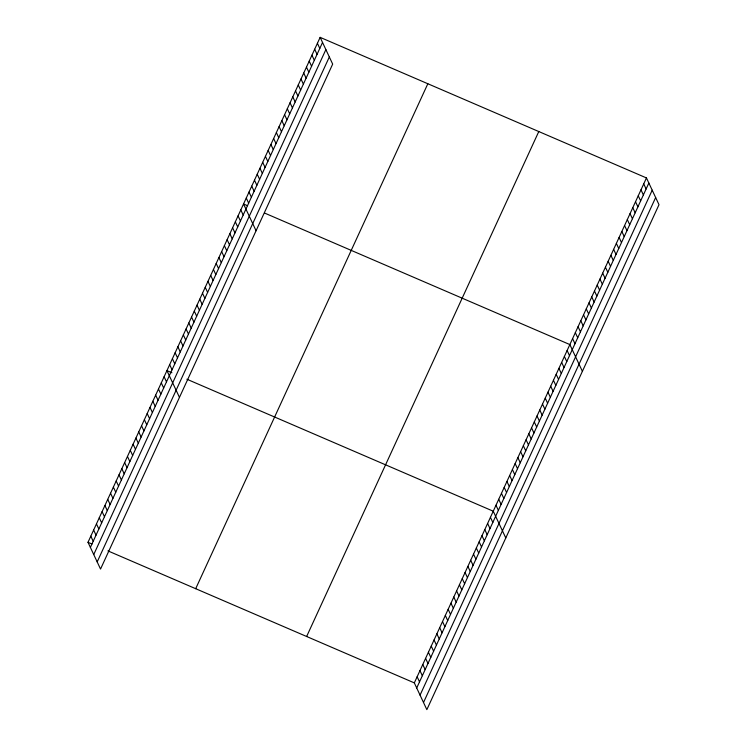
<?xml version="1.0" encoding="UTF-8"?>
<svg xmlns="http://www.w3.org/2000/svg" width="747" height="747" viewBox="0 0 747 747"><rect width="100%" height="100%" fill="white"/><g stroke="black" fill="none" stroke-linecap="round" stroke-linejoin="round"><path stroke-width="1.12" d="M320.146 37.35L332.676 64.111L100.537 569.065L87.997 542.303L320.146 37.35L646.463 177.935L659.003 204.697L426.854 709.65L414.324 682.889L107.941 550.894M90.387 547.402L322.536 42.448M93.739 554.554L325.879 49.601M97.185 561.912L329.334 56.959M195.686 588.701L427.835 83.748M306.634 636.5L538.783 131.547M414.324 682.889L646.463 177.935M416.705 687.987L648.854 183.034M420.057 695.14L652.206 190.186M423.502 702.507L655.651 197.544M247.528 205.705L243.541 203.987L256.072 230.739M264.475 213.007L569.858 344.572L582.389 371.334M171.913 372.772L166.926 370.624L179.467 397.376M186.871 379.215L493.253 511.209L505.784 537.961M87.997 542.303L91.984 544.021M643.727 183.893L646.118 188.991M640.991 189.841L643.382 194.939M638.255 195.789L640.646 200.887M635.52 201.746L637.91 206.844M632.784 207.694L635.174 212.792M630.048 213.642L632.438 218.74M627.312 219.599L629.702 224.698M624.576 225.547L626.966 230.646M621.84 231.495L624.231 236.594M619.104 237.453L621.495 242.551M616.368 243.401L618.759 248.499M613.632 249.349L616.023 254.447M610.897 255.306L613.287 260.404M608.161 261.254L610.551 266.352M605.425 267.202L607.815 272.31M602.689 273.159L605.079 278.257M599.953 279.107L602.343 284.205M597.217 285.055L599.608 290.163M594.481 291.013L596.872 296.111M591.745 296.961L594.136 302.059M589.009 302.918L591.4 308.016M586.274 308.866L588.664 313.964M583.538 314.814L585.928 319.912M580.802 320.771L583.192 325.869M578.066 326.719L580.456 331.817M575.33 332.667L577.72 337.765M572.594 338.624L574.985 343.723M567.122 350.52L569.513 355.619M564.387 356.478L566.777 361.576M561.651 362.426L564.041 367.524M558.915 368.374L561.305 373.472M556.179 374.331L558.569 379.429M553.443 380.279L555.833 385.377M550.707 386.227L553.097 391.325M547.971 392.184L550.362 397.283M545.235 398.132L547.626 403.231M542.499 404.08L544.89 409.188M539.764 410.038L542.154 415.136M537.028 415.986L539.418 421.084M534.292 421.943L536.682 427.041M531.556 427.891L533.946 432.989M528.82 433.839L531.21 438.937M526.084 439.796L528.474 444.895M523.348 445.744L525.739 450.843M520.612 451.692L523.003 456.79M517.876 457.65L520.267 462.748M515.141 463.598L517.522 468.696M317.41 43.298L319.8 48.396M512.405 469.546L514.786 474.644M314.674 49.255L317.064 54.354M509.669 475.503L512.05 480.601M311.938 55.203L314.328 60.302M506.933 481.451L509.314 486.549M309.202 61.151L311.592 66.25M504.197 487.399L506.578 492.497M306.466 67.109L308.856 72.207M501.461 493.356L503.842 498.454M303.73 73.057L306.121 78.155M498.725 499.304L501.106 504.402M300.994 79.005L303.385 84.112M495.989 505.252L498.37 510.35M298.258 84.962L300.649 90.06M295.523 90.91L297.913 96.008M490.434 517.335L492.815 522.433M292.787 96.858L295.177 101.966M487.614 523.47L490.004 528.568M290.051 102.815L292.441 107.913M484.794 529.604L487.184 534.703M287.315 108.763L289.705 113.861M481.974 535.73L484.364 540.828M284.579 114.721L286.969 119.819M281.843 120.669L284.233 125.767M479.154 541.864L481.544 546.963M279.107 126.616L281.498 131.715M476.334 547.999L478.724 553.097M276.371 132.574L278.762 137.672M473.514 554.125L475.904 559.223M273.635 138.522L276.026 143.62M470.694 560.259L473.084 565.358M270.9 144.47L273.29 149.568M467.883 566.394L470.265 571.492M268.164 150.427L270.554 155.525M465.064 572.519L467.445 577.618M265.428 156.375L267.818 161.473M462.244 578.654L464.634 583.752M262.692 162.323L265.082 167.421M459.424 584.789L461.814 589.887M259.956 168.28L262.346 173.379M456.604 590.914L458.994 596.013M257.22 174.228L259.611 179.327M453.784 597.049L456.174 602.147M254.484 180.176L256.865 185.275M450.964 603.184L453.354 608.282M251.748 186.134L254.129 191.232M448.144 609.309L450.534 614.408M249.012 192.082L251.394 197.18M445.324 615.444L447.714 620.542M246.277 198.03L248.658 203.137M442.513 621.579L444.895 626.677M439.694 627.704L442.075 632.802M240.805 209.935L243.186 215.033M436.874 633.839L439.264 638.937M238.069 215.883L240.45 220.991M434.054 639.974L436.444 645.072M235.333 221.84L237.714 226.939M431.234 646.099L433.624 651.197M232.597 227.788L234.978 232.887M428.414 652.234L430.804 657.332M229.861 233.746L232.242 238.844M425.594 658.368L427.984 663.467M227.125 239.694L229.506 244.792M422.774 664.494L425.164 669.592M224.389 245.642L226.771 250.74M419.954 670.629L422.344 675.727M221.654 251.599L224.035 256.697M417.143 676.763L419.525 681.862M218.918 257.547L221.299 262.645M216.182 263.495L218.563 268.593M213.437 269.452L215.827 274.551M210.701 275.4L213.091 280.498M207.965 281.348L210.355 286.446M205.229 287.306L207.619 292.404M202.493 293.254L204.883 298.352M199.757 299.202L202.148 304.3M197.021 305.159L199.412 310.257M194.285 311.107L196.676 316.205M191.549 317.055L193.94 322.153M188.814 323.012L191.204 328.11M186.078 328.96L188.468 334.058M183.342 334.908L185.732 340.016M180.606 340.865L182.996 345.964M177.87 346.813L180.26 351.912M175.134 352.761L177.525 357.869M172.398 358.719L174.789 363.817M169.662 364.667L172.053 369.765M164.107 376.749L166.497 381.848M161.287 382.884L163.677 387.982M158.476 389.019L160.857 394.117M155.656 395.144L158.047 400.243M152.836 401.279L155.227 406.377M150.016 407.414L152.407 412.512M147.196 413.539L149.587 418.637M144.376 419.674L146.767 424.772M141.556 425.799L143.947 430.907M138.737 431.934L141.127 437.032M135.917 438.069L138.307 443.167M133.106 444.194L135.487 449.302M130.286 450.329L132.667 455.427M127.466 456.464L129.857 461.562M124.646 462.589L127.037 467.697M121.826 468.724L124.217 473.822M119.006 474.859L121.397 479.957M116.187 480.984L118.577 486.092M113.367 487.119L115.757 492.217M110.547 493.253L112.937 498.352M107.736 499.379L110.117 504.486M104.916 505.514L107.297 510.612M102.096 511.648L104.487 516.747M99.276 517.774L101.667 522.881M96.456 523.908L98.847 529.007M93.636 530.043L96.027 535.141M90.817 536.169L93.207 541.276"/></g></svg>
